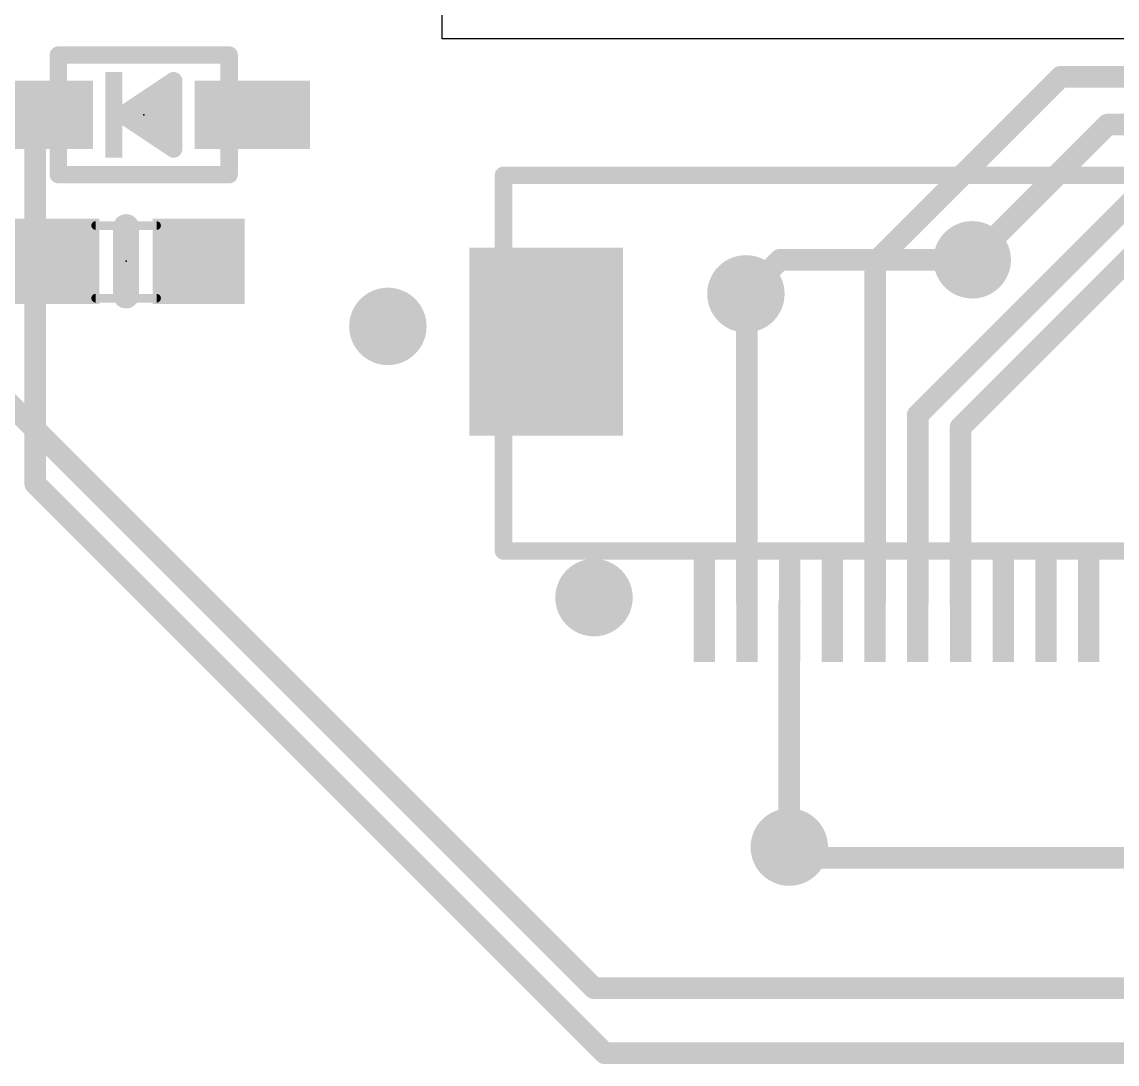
# Model space of a CAD drawing. Extents: x -59 to 59, y -28 to 22.
# Drawn here: x -45.03 to -32.21, y -18.54 to -6.34 of the extents above; entities that cross this region are included whole.
import ezdxf

# ---------------------------------------------------------------- set-up
doc = ezdxf.new("R2010")
doc.units = 0
for name, color, linetype in [('1', 12, 'CONTINUOUS'), ('16', 5, 'CONTINUOUS'), ('18', 110, 'CONTINUOUS'), ('20', 4, 'CONTINUOUS'), ('21', 40, 'CONTINUOUS'), ('23', 53, 'CONTINUOUS'), ('51', 253, 'CONTINUOUS')]:
    doc.layers.add(name, color=color, linetype=linetype)

# ---------------------------------------------------------------- blocks, each defined once
blk = doc.blocks.new('RECT')
blk.add_solid([(-0.5, -0.5), (0.5, -0.5), (-0.5, 0.5), (0.5, 0.5)])
blk = doc.blocks.new('ROUNDV')
at = {"const_width": 0.5}
blk.add_lwpolyline([(0, -0.25, 1), (0, 0.25, 1), (0, -0.25)], format="xyb", dxfattribs=at)

msp = doc.modelspace()

# ---------------------------------------------------------------- linework, layer by layer
at = {"layer": '1', "const_width": 0.254}
for points in [[(-35.0475, -9.1555), (-32.877, -6.985)], [(-32.877, -6.985), (-23.733, -6.985)], [(-46.6955, -7.4295), (-44.8785, -7.4295)], [(-44.8785, -7.4295), (-44.8785, -9.144)], [(-33.9106, -9.1265), (-32.3279, -7.5438)], [(-32.3279, -7.5438), (-23.5298, -7.5438)], [(-34.5475, -10.9415), (-31.607, -8.001)], [(-34.0475, -11.0881), (-31.4176, -8.4582)], [(-44.8785, -9.144), (-44.8785, -11.7475)], [(-44.665, -9.144), (-44.8785, -9.144)], [(-35.0475, -13.136), (-35.0475, -9.1555)], [(-36.5475, -9.5375), (-36.56, -9.525)], [(-36.5475, -13.136), (-36.5475, -9.5375)], [(-34.5475, -13.136), (-34.5475, -10.9415)], [(-34.0475, -13.136), (-34.0475, -11.0881)], [(-44.8785, -11.7475), (-38.211, -18.415)], [(-36.052, -13.1405), (-36.0475, -13.136)], [(-36.052, -16.002), (-36.052, -13.1405)], [(-38.211, -18.415), (-19.542, -18.415)]]:
    msp.add_lwpolyline(points, dxfattribs=at)
at = {"layer": '1', "const_width": 0.127}
for points in [[(-32.877, -6.9215, 1), (-32.877, -7.0485)], [(-32.8321, -7.0299, 1), (-32.9219, -6.9401)], [(-44.815, -7.4295, 1), (-44.942, -7.4295)], [(-44.8785, -7.493, 1), (-44.8785, -7.366)], [(-32.3279, -7.4803, 1), (-32.3279, -7.6073)], [(-32.283, -7.5887, 1), (-32.3728, -7.4989)], [(-44.815, -9.144, 1), (-44.942, -9.144)], [(-44.8785, -9.0805, 1), (-44.8785, -9.2075)], [(-44.942, -9.144, 1), (-44.815, -9.144)], [(-44.665, -9.2075, 1), (-44.665, -9.0805)], [(-34.984, -9.1555, 1), (-35.111, -9.1555)], [(-35.0924, -9.1106, 1), (-35.0026, -9.2004)], [(-33.9555, -9.0815, 1), (-33.8656, -9.1714)], [(-36.5151, -9.4801, 1), (-36.6049, -9.5699)], [(-36.484, -9.5375, 1), (-36.611, -9.5375)], [(-36.5924, -9.5824, 1), (-36.5026, -9.4926)], [(-34.484, -10.9415, 1), (-34.611, -10.9415)], [(-34.5924, -10.8966, 1), (-34.5026, -10.9864)], [(-33.984, -11.0881, 1), (-34.111, -11.0881)], [(-34.0924, -11.0432, 1), (-34.0026, -11.133)], [(-44.8336, -11.7026, 1), (-44.9234, -11.7924)], [(-44.942, -11.7475, 1), (-44.815, -11.7475)], [(-36.611, -13.136, 1), (-36.484, -13.136)], [(-35.9885, -13.1405, 1), (-36.1155, -13.1405)], [(-36.0969, -13.0956, 1), (-36.0071, -13.1854)], [(-36.0026, -13.1809, 1), (-36.0924, -13.0911)], [(-35.111, -13.136, 1), (-34.984, -13.136)], [(-34.611, -13.136, 1), (-34.484, -13.136)], [(-34.111, -13.136, 1), (-33.984, -13.136)], [(-36.1155, -16.002, 1), (-35.9885, -16.002)], [(-38.211, -18.3515, 1), (-38.211, -18.4785)], [(-38.2559, -18.4599, 1), (-38.1661, -18.3701)]]:
    msp.add_lwpolyline(points, format="xyb", dxfattribs=at)
at = {"layer": '16', "const_width": 0.254}
for points in [[(-36.56, -9.525), (-36.1615, -9.1265)], [(-36.1615, -9.1265), (-33.9106, -9.1265)], [(-33.9106, -9.1265), (-33.9106, -9.1265)], [(-45.2665, -10.7245), (-38.338, -17.653)], [(-35.925, -16.129), (-36.052, -16.002)], [(-26.146, -16.129), (-35.925, -16.129)], [(-38.338, -17.653), (-23.606, -17.653)]]:
    msp.add_lwpolyline(points, dxfattribs=at)
at = {"layer": '16', "const_width": 0.127}
for points in [[(-36.1615, -9.063, 1), (-36.1615, -9.19)], [(-36.1166, -9.1714, 1), (-36.2064, -9.0816)], [(-33.9555, -9.0816, 1), (-33.8657, -9.1714)], [(-33.8656, -9.1714, 1), (-33.9555, -9.0815)], [(-33.9106, -9.19, 1), (-33.9106, -9.063)], [(-36.6049, -9.4801, 1), (-36.5151, -9.5699)], [(-36.0071, -15.9571, 1), (-36.0969, -16.0469)], [(-35.925, -16.0655, 1), (-35.925, -16.1925)], [(-35.9699, -16.1739, 1), (-35.8801, -16.0841)], [(-38.338, -17.5895, 1), (-38.338, -17.7165)], [(-38.3829, -17.6979, 1), (-38.2931, -17.6081)]]:
    msp.add_lwpolyline(points, format="xyb", dxfattribs=at)
at = {"layer": '20'}
for p, q in [((-40.116, -6.5405), (-40.116, -1.5875)), ((-23.9235, -6.5405), (-40.116, -6.5405))]:
    msp.add_line(p, q, dxfattribs=at)
at = {"layer": '21'}
for points, const_width in [([(-44.6085, -6.7295), (-42.6085, -6.7295)], 0.2032), ([(-43.8585, -7.4295), (-43.2585, -7.0295)], 0.2032), ([(-43.2585, -7.0295), (-43.2585, -7.8295)], 0.2032), ([(-43.7085, -7.4295), (-43.4085, -7.2295)], 0.2032), ([(-43.4085, -7.2295), (-43.4085, -7.6295)], 0.2032), ([(-43.5371, -7.3152), (-43.4085, -7.3152)], 0.2032), ([(-43.2585, -7.8295), (-43.8585, -7.4295)], 0.2032), ([(-43.4085, -7.6295), (-43.7085, -7.4295)], 0.2032), ([(-43.5752, -7.5184), (-43.4085, -7.5184)], 0.2032), ([(-42.6085, -8.1295), (-44.6085, -8.1295)], 0.2032), ([(-43.815, -9.544), (-43.815, -8.744)], 0.3048), ([(-39.3975, -12.536), (-39.3975, -11.336)], 0.2032), ([(-38.1975, -12.536), (-39.3975, -12.536)], 0.2032)]:
    msp.add_lwpolyline(points, dxfattribs=dict(at, const_width=const_width))
for points, const_width in [([(-44.6085, -6.6787, 1), (-44.6085, -6.7803)], 0.1016), ([(-42.6085, -6.7803, 1), (-42.6085, -6.6787)], 0.1016), ([(-43.2077, -7.0295, 1), (-43.3093, -7.0295)], 0.1016), ([(-43.2303, -7.0718, 1), (-43.2867, -6.9872)], 0.1016), ([(-43.3577, -7.2295, 1), (-43.4593, -7.2295)], 0.1016), ([(-43.3803, -7.2718, 1), (-43.4367, -7.1872)], 0.1016), ([(-43.5371, -7.2644, 1), (-43.5371, -7.366)], 0.1016), ([(-43.4085, -7.366, 1), (-43.4085, -7.2644)], 0.1016), ([(-43.8303, -7.3872, 1), (-43.8867, -7.4718)], 0.1016), ([(-43.8867, -7.3872, 1), (-43.8303, -7.4718)], 0.1016), ([(-43.6803, -7.3872, 1), (-43.7367, -7.4718)], 0.1016), ([(-43.7367, -7.3872, 1), (-43.6803, -7.4718)], 0.1016), ([(-43.5752, -7.4676, 1), (-43.5752, -7.5692)], 0.1016), ([(-43.4085, -7.5692, 1), (-43.4085, -7.4676)], 0.1016), ([(-43.4367, -7.6718, 1), (-43.3803, -7.5872)], 0.1016), ([(-43.4593, -7.6295, 1), (-43.3577, -7.6295)], 0.1016), ([(-43.3093, -7.8295, 1), (-43.2077, -7.8295)], 0.1016), ([(-43.2867, -7.8718, 1), (-43.2303, -7.7872)], 0.1016), ([(-44.6085, -8.0787, 1), (-44.6085, -8.1803)], 0.1016), ([(-42.6085, -8.1803, 1), (-42.6085, -8.0787)], 0.1016), ([(-43.7388, -8.744, 1), (-43.8912, -8.744)], 0.1524), ([(-43.8912, -9.544, 1), (-43.7388, -9.544)], 0.1524), ([(-39.3467, -11.336, 1), (-39.4483, -11.336)], 0.1016), ([(-39.3975, -12.4852, 1), (-39.3975, -12.5868)], 0.1016), ([(-38.1975, -12.5868, 1), (-38.1975, -12.4852)], 0.1016), ([(-39.4483, -12.536, 1), (-39.3467, -12.536)], 0.1016)]:
    msp.add_lwpolyline(points, format="xyb", dxfattribs=dict(at, const_width=const_width))
at = {"layer": '23'}
for p in [(-43.6085, -7.4295), (-43.815, -9.144)]:
    msp.add_point(p, dxfattribs=at)
at = {"layer": '51'}
for points, const_width in [([(-44.6085, -8.1295), (-44.6085, -6.7295)], 0.2032), ([(-42.6085, -6.7295), (-42.6085, -8.1295)], 0.2032), ([(-24.2975, -8.136), (-39.3975, -8.136)], 0.2032), ([(-39.3975, -12.536), (-39.3975, -8.136)], 0.2032), ([(-43.459, -8.725), (-44.171, -8.725)], 0.1016), ([(-43.459, -9.576), (-44.171, -9.576)], 0.1016), ([(-24.2975, -12.536), (-39.3975, -12.536)], 0.2032)]:
    msp.add_lwpolyline(points, dxfattribs=dict(at, const_width=const_width))
for points, const_width in [([(-44.5577, -6.7295, 1), (-44.6593, -6.7295)], 0.1016), ([(-42.5577, -6.7295, 1), (-42.6593, -6.7295)], 0.1016), ([(-39.3975, -8.0852, 1), (-39.3975, -8.1868)], 0.1016), ([(-39.3467, -8.136, 1), (-39.4483, -8.136)], 0.1016), ([(-44.6593, -8.1295, 1), (-44.5577, -8.1295)], 0.1016), ([(-42.6593, -8.1295, 1), (-42.5577, -8.1295)], 0.1016), ([(-44.171, -8.6996, 1), (-44.171, -8.7504)], 0.0508), ([(-43.459, -8.7504, 1), (-43.459, -8.6996)], 0.0508), ([(-44.171, -9.5506, 1), (-44.171, -9.6014)], 0.0508), ([(-43.459, -9.6014, 1), (-43.459, -9.5506)], 0.0508), ([(-39.3975, -12.4852, 1), (-39.3975, -12.5868)], 0.1016), ([(-39.4483, -12.536, 1), (-39.3467, -12.536)], 0.1016)]:
    msp.add_lwpolyline(points, format="xyb", dxfattribs=dict(at, const_width=const_width))

# ---------------------------------------------------------------- block references
at = {"layer": '1', "xscale": 1.35, "yscale": 0.8}
for p in [(-44.8785, -7.4295), (-42.3385, -7.4295)]:
    msp.add_blockref('RECT', p, dxfattribs=at)
at = {"layer": '1', "xscale": 1.075, "rotation": 180}
for p in [(-44.665, -9.144), (-42.965, -9.144)]:
    msp.add_blockref('RECT', p, dxfattribs=at)
at = {"layer": '1', "rotation": 180}
for p, xscale, yscale in [((-38.8975, -10.086), 1.8, 2.2), ((-37.0475, -13.136), 0.25, 1.4), ((-36.5475, -13.136), 0.25, 1.4), ((-36.0475, -13.136), 0.25, 1.4), ((-35.5475, -13.136), 0.25, 1.4), ((-35.0475, -13.136), 0.25, 1.4), ((-34.5475, -13.136), 0.25, 1.4), ((-34.0475, -13.136), 0.25, 1.4), ((-33.5475, -13.136), 0.25, 1.4), ((-33.0475, -13.136), 0.25, 1.4), ((-32.5475, -13.136), 0.25, 1.4)]:
    msp.add_blockref('RECT', p, dxfattribs=dict(at, xscale=xscale, yscale=yscale))
at = {"layer": '18', "xscale": 0.9064, "yscale": 0.9064}
for p in [(-33.9106, -9.1265), (-33.9106, -9.1265), (-36.56, -9.525), (-36.56, -9.525), (-40.751, -9.906), (-40.751, -9.906), (-38.338, -13.081), (-38.338, -13.081), (-36.052, -16.002), (-36.052, -16.002)]:
    msp.add_blockref('ROUNDV', p, dxfattribs=at)
at = {"layer": '21', "xscale": 0.2}
msp.add_blockref('RECT', (-43.9585, -7.4295), dxfattribs=at)
at = {"layer": '51', "xscale": 0.5001, "yscale": 0.95, "rotation": 180}
for p in [(-44.3953, -9.1491), (-43.2268, -9.1491)]:
    msp.add_blockref('RECT', p, dxfattribs=at)

doc.saveas('drawing.dxf')
